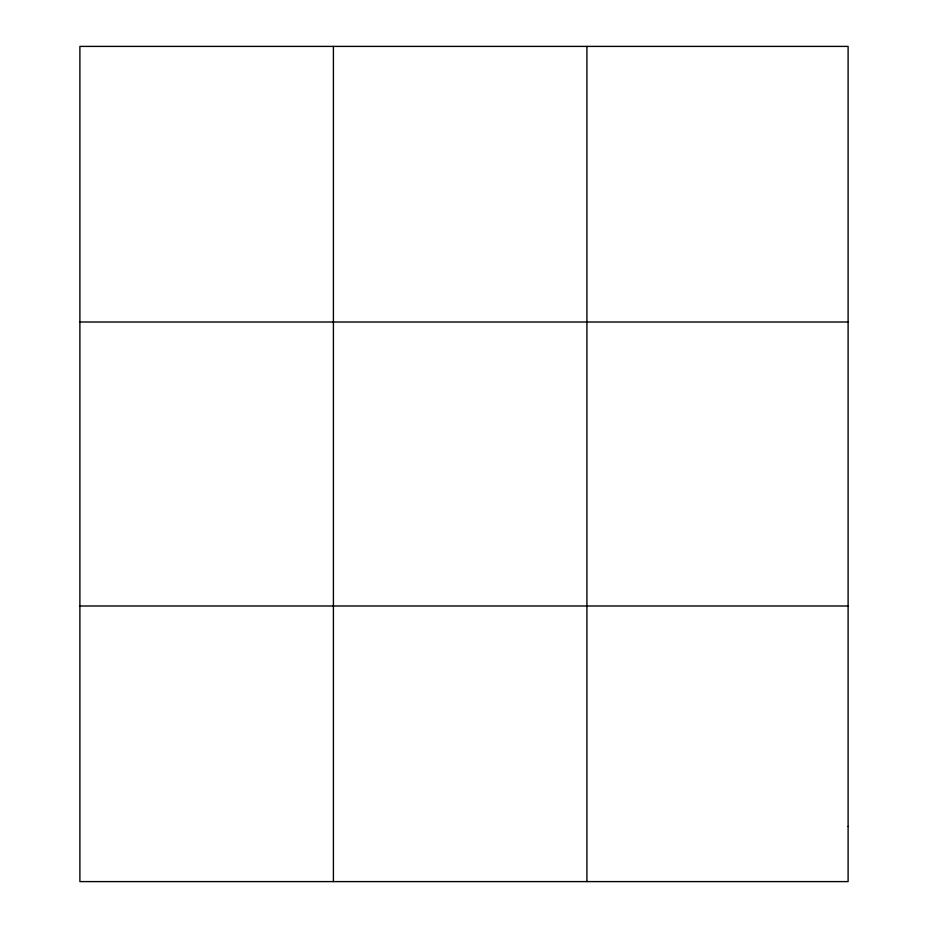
<?xml version="1.0" encoding="UTF-8"?>
<svg xmlns="http://www.w3.org/2000/svg" width="928" height="928" viewBox="0 0 928 928"><rect width="100%" height="100%" fill="white"/><g stroke="black" fill="none" stroke-linecap="round" stroke-linejoin="round"><path stroke-width="1.39" d="M333.407 881.6L333.407 46.4M586.914 881.6L586.914 46.4M79.889 322.016L848.111 322.016M79.889 605.984L848.111 605.984M848.111 826.477L848.111 881.6L79.889 881.6L79.889 46.4L848.111 46.4L848.111 826.477"/></g></svg>
